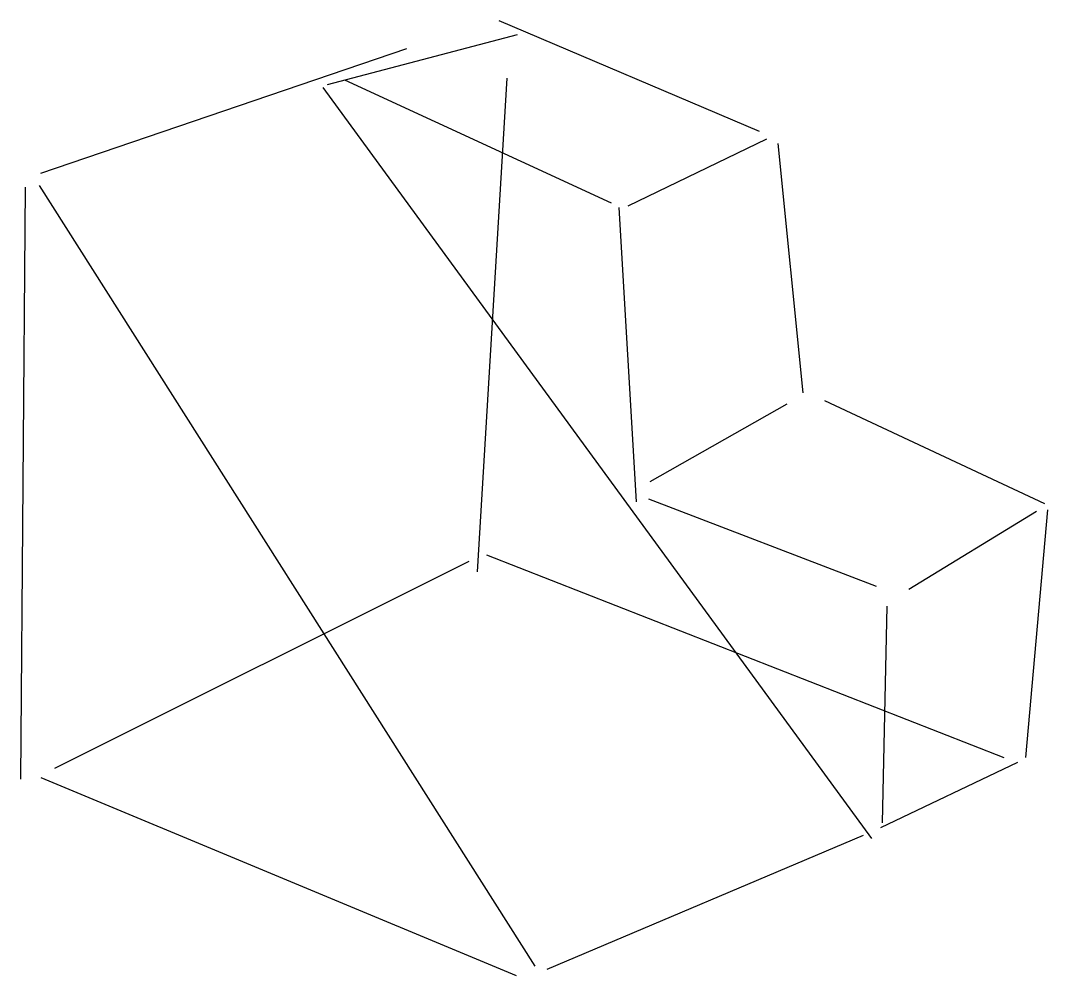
# Model space of a CAD drawing. Header units: metres. Extents: x -109 to 82, y 127 to 305.
import ezdxf

# ---------------------------------------------------------------- set-up
doc = ezdxf.new("R2010")
doc.units = ezdxf.units.M

msp = doc.modelspace()

# ---------------------------------------------------------------- linework, layer by layer
at = {"color": 0, "linetype": 'CONTINUOUS'}
for p, q in [((-20.192271, 305.353628), (28.327287, 284.725552)), ((-52.151262, 293.44164), (-16.705836, 302.738801)), ((-105.609937, 276.881073), (-37.333912, 300.123975)), ((-48.955363, 294.313249), (0.726341, 271.360883)), ((-18.73959, 294.603785), (-24.259779, 202.503785)), ((-53.022871, 292.860568), (49.245899, 152.822082)), ((3.92224, 270.779811), (29.779968, 283.272871)), ((31.813722, 282.401262), (36.462303, 235.915457)), ((-108.5153, 274.266246), (-109.386909, 163.862461)), ((-105.900473, 274.556782), (-13.509937, 128.998107)), ((2.179022, 270.489274), (5.374921, 215.577918)), ((7.989748, 219.35489), (33.55694, 233.881703)), ((40.529811, 234.462776), (81.495426, 215.287382)), ((7.699211, 216.158991), (50.117508, 199.888959)), ((56.21877, 199.307886), (80.042744, 213.8347)), ((82.076498, 214.125237), (78.008991, 167.929968)), ((-22.516562, 205.699685), (73.941483, 167.929968)), ((-102.99511, 165.896215), (-25.712461, 204.537539)), ((52.151262, 196.111987), (51.279653, 155.727445)), ((50.989117, 154.855836), (76.556309, 167.05836)), ((-105.609937, 164.152997), (-16.996372, 127.25489)), ((-11.185647, 128.417035), (47.793218, 153.403155))]:
    msp.add_line(p, q, dxfattribs=at)

doc.saveas('drawing.dxf')
